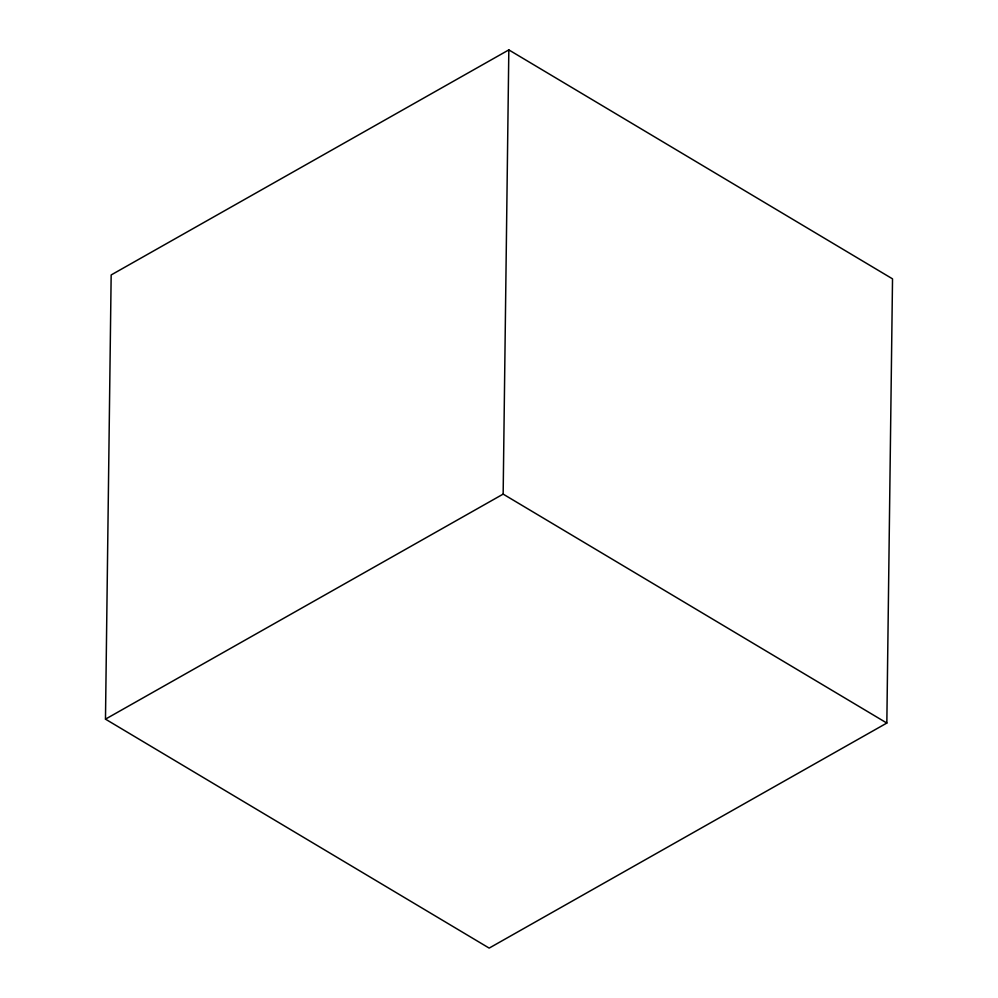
<?xml version="1.0" encoding="UTF-8"?>
<svg xmlns="http://www.w3.org/2000/svg" width="998" height="998" viewBox="0 0 998 998"><rect width="100%" height="100%" fill="white"/><g stroke="black" fill="none" stroke-linecap="round" stroke-linejoin="round"><path stroke-width="1.5" d="M105.476 719.146L111.165 274.949L508.83 49.9L892.524 278.854L886.835 723.051L489.17 948.1L105.476 719.146L503.154 494.11L508.83 49.9M503.154 494.11L886.835 723.051"/></g></svg>
